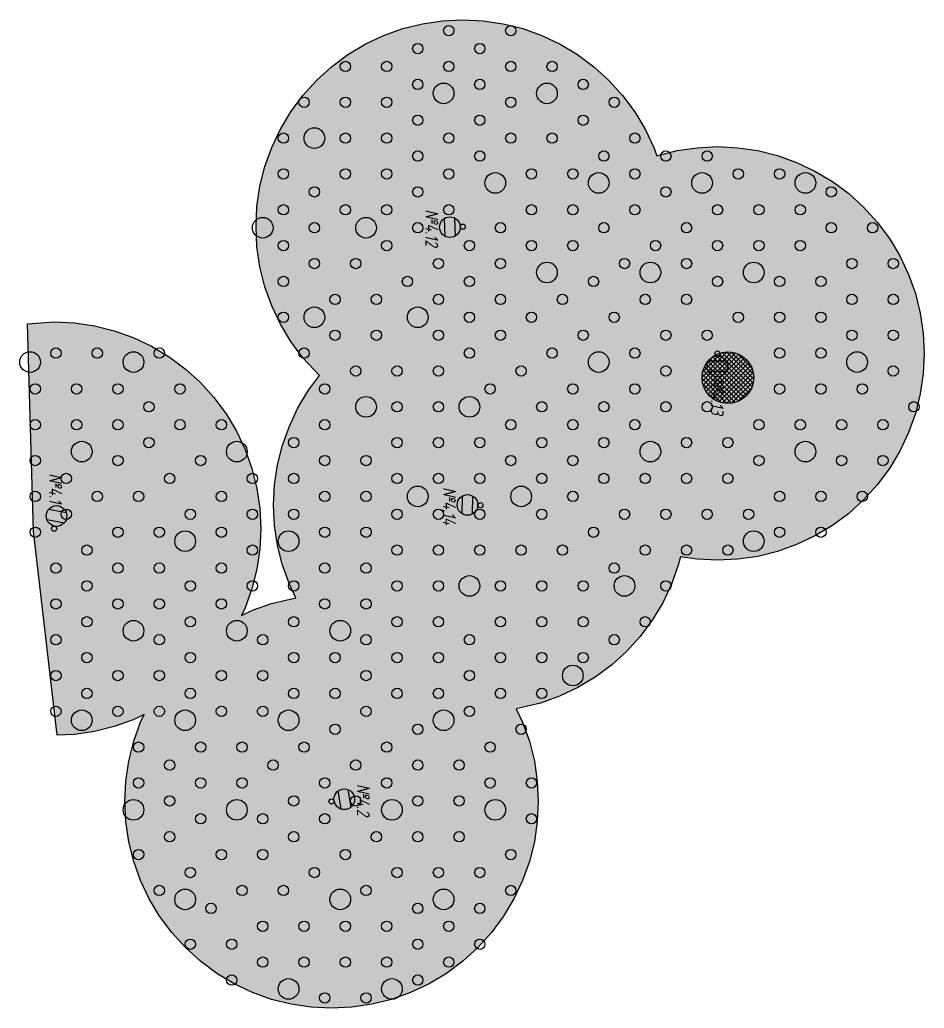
# Model space of a CAD drawing. Extents: x 17765 to 20362, y 13375 to 15893.
# Drawn here: x 17778.5 to 17866, y 14464.8 to 14560.4 of the extents above; entities that cross this region are included whole.
import ezdxf

# ---------------------------------------------------------------- set-up
doc = ezdxf.new("R2010")
doc.units = 0
for name, color, linetype in [('PLANTING_FLOWERBEDS', 6, 'Continuous'), ('PLANTING_LAWN', 82, 'Continuous'), ('PLANTING_SHRUBS', 94, 'Continuous'), ('PLANTING_TREES', 3, 'Continuous'), ('ЭН_ВЫНОСКИ_НОМЕРА_ОПОРЫ', 1, 'CONTINUOUS'), ('ЭН_СУЩ_ОПОРА__ЗАМ__СВЕТ__Н', 5, 'CONTINUOUS'), ('ЭН_СУЩ_ОПОРА_К1_LED', 7, 'CONTINUOUS')]:
    doc.layers.add(name, color=color, linetype=linetype)
doc.styles.get("Standard").update_dxf_attribs({"font": 'isocpeui.ttf', "width": 0.8})

# ---------------------------------------------------------------- blocks, each defined once
blk = doc.blocks.new('*U602')
at = {"layer": 'ЭН_СУЩ_ОПОРА__ЗАМ__СВЕТ__Н'}
for points in [[(0.592, 0.98), (0.886, -0.727)], [(1.578, 1.15), (1.871, -0.557)]]:
    blk.add_lwpolyline(points, dxfattribs=at)
for centre, radius in [((1.232, 0.211), 1), ((0, 0), 0.25)]:
    blk.add_circle(centre, radius, dxfattribs=at)
blk = doc.blocks.new('*U603')
at = {"layer": 'ЭН_СУЩ_ОПОРА__ЗАМ__СВЕТ__Н'}
for points in [[(-0.527, 1.875), (1.175, 1.555)], [(-0.712, 0.892), (0.99, 0.572)]]:
    blk.add_lwpolyline(points, dxfattribs=at)
for centre, radius in [((0.231, 1.224), 1), ((0, 0), 0.25)]:
    blk.add_circle(centre, radius, dxfattribs=at)
blk = doc.blocks.new('*U604')
at = {"layer": 'ЭН_СУЩ_ОПОРА__ЗАМ__СВЕТ__Н'}
for points in [[(-1.768, -0.822), (-1.72, 0.909)], [(-0.768, -0.85), (-0.72, 0.881)]]:
    blk.add_lwpolyline(points, dxfattribs=at)
for centre, radius in [((-1.244, 0.029), 1), ((0, 0), 0.25)]:
    blk.add_circle(centre, radius, dxfattribs=at)
blk = doc.blocks.new('*U605')
at = {"layer": 'ЭН_СУЩ_ОПОРА_К1_LED', "color": 18}
for points in [[(0.862, -0.755), (-0.87, -0.745)], [(0.856, -1.755), (-0.876, -1.745)]]:
    blk.add_lwpolyline(points, dxfattribs=at)
for centre, radius in [((0, 0), 0.25), ((-0.007, -1.25), 1)]:
    blk.add_circle(centre, radius, dxfattribs=at)
blk = doc.blocks.new('*U606')
at = {"layer": 'ЭН_СУЩ_ОПОРА__ЗАМ__СВЕТ__Н'}
for points in [[(-1.709, -0.939), (-1.777, 0.792)], [(-0.71, -0.9), (-0.777, 0.831)]]:
    blk.add_lwpolyline(points, dxfattribs=at)
for centre, radius in [((-1.243, -0.054), 1), ((0, 0), 0.25)]:
    blk.add_circle(centre, radius, dxfattribs=at)

msp = doc.modelspace()

# ---------------------------------------------------------------- hatches: boundary and pattern name
at = {"layer": 'PLANTING_FLOWERBEDS'}
h = msp.add_hatch(dxfattribs=at)
h.set_pattern_fill('ANSI37', color=6, scale=0.1)
edge = h.paths.add_edge_path()
edge.add_arc((17847.015, 14525.803), 2.5, 0, 360)
at = {"layer": 'PLANTING_LAWN'}
h = msp.add_hatch(dxfattribs=at)
h.set_pattern_fill('GRASS', color=82, scale=0.05)
h.paths.add_polyline_path([(17802.87, 14503.97), (17805.21, 14504.51), (17804.6, 14505.82), (17803.93, 14507.66), (17803.46, 14509.57), (17803.17, 14511.51), (17803.07, 14513.47), (17803.17, 14515.43), (17803.46, 14517.37), (17803.93, 14519.27), (17804.6, 14521.12), (17805.43, 14522.9), (17806.44, 14524.58), (17807.51, 14526.01), (17805.91, 14527.72), (17804.74, 14529.3), (17803.73, 14530.98), (17802.89, 14532.75), (17802.23, 14534.6), (17801.75, 14536.51), (17801.46, 14538.45), (17801.37, 14540.41), (17801.46, 14542.37), (17801.75, 14544.31), (17802.23, 14546.21), (17802.89, 14548.06), (17803.73, 14549.84), (17804.74, 14551.52), (17805.91, 14553.1), (17807.22, 14554.55), (17808.68, 14555.87), (17810.26, 14557.04), (17811.94, 14558.05), (17813.71, 14558.89), (17815.56, 14559.55), (17817.47, 14560.02), (17819.41, 14560.31), (17821.37, 14560.41), (17823.33, 14560.31), (17825.27, 14560.02), (17827.17, 14559.55), (17829.02, 14558.89), (17830.79, 14558.05), (17832.48, 14557.04), (17834.05, 14555.87), (17835.51, 14554.55), (17836.83, 14553.1), (17838, 14551.52), (17839.01, 14549.84), (17839.84, 14548.06), (17840.13, 14547.25), (17842.11, 14547.76), (17844.05, 14548.04), (17846.01, 14548.14), (17847.97, 14548.04), (17849.91, 14547.76), (17851.82, 14547.28), (17853.66, 14546.62), (17855.44, 14545.78), (17857.12, 14544.77), (17858.7, 14543.6), (17860.15, 14542.28), (17861.47, 14540.83), (17862.64, 14539.25), (17863.65, 14537.57), (17864.49, 14535.79), (17865.15, 14533.95), (17865.63, 14532.04), (17865.91, 14530.1), (17866.01, 14528.14), (17865.91, 14526.18), (17865.63, 14524.24), (17865.15, 14522.33), (17864.49, 14520.49), (17863.65, 14518.71), (17862.64, 14517.03), (17861.47, 14515.45), (17860.15, 14514), (17858.7, 14512.68), (17857.12, 14511.51), (17855.44, 14510.5), (17853.66, 14509.66), (17851.82, 14509), (17849.91, 14508.52), (17847.97, 14508.24), (17846.01, 14508.14), (17844.05, 14508.24), (17842.42, 14508.48), (17842.21, 14507.66), (17841.55, 14505.82), (17840.71, 14504.04), (17839.7, 14502.36), (17838.53, 14500.78), (17837.22, 14499.33), (17835.76, 14498.01), (17834.18, 14496.84), (17832.5, 14495.83), (17830.73, 14494.99), (17828.88, 14494.33), (17826.54, 14493.79), (17827.16, 14492.48), (17827.82, 14490.64), (17828.3, 14488.73), (17828.58, 14486.79), (17828.68, 14484.83), (17828.58, 14482.87), (17828.3, 14480.93), (17827.82, 14479.02), (17827.16, 14477.18), (17826.32, 14475.4), (17825.31, 14473.72), (17824.14, 14472.14), (17822.82, 14470.69), (17821.37, 14469.37), (17819.79, 14468.2), (17818.11, 14467.19), (17816.33, 14466.35), (17814.49, 14465.69), (17812.58, 14465.21), (17810.64, 14464.93), (17808.68, 14464.83), (17806.72, 14464.93), (17804.78, 14465.21), (17802.87, 14465.69), (17801.03, 14466.35), (17799.25, 14467.19), (17797.57, 14468.2), (17795.99, 14469.37), (17794.54, 14470.69), (17793.22, 14472.14), (17792.05, 14473.72), (17791.04, 14475.4), (17790.2, 14477.18), (17789.54, 14479.02), (17789.06, 14480.93), (17788.78, 14482.87), (17788.68, 14484.83), (17788.78, 14486.79), (17789.06, 14488.73), (17789.54, 14490.64), (17790.2, 14492.48), (17790.55, 14493.22), (17789.5, 14492.72), (17787.65, 14492.06), (17785.75, 14491.59), (17783.8, 14491.3), (17782.14, 14491.22), (17779.86, 14510.97), (17779.28, 14531.02), (17781.84, 14531.2), (17783.8, 14531.11), (17785.75, 14530.82), (17787.65, 14530.34), (17789.5, 14529.68), (17791.27, 14528.84), (17792.96, 14527.83), (17794.53, 14526.66), (17795.99, 14525.34), (17797.3, 14523.89), (17798.47, 14522.31), (17799.48, 14520.63), (17800.32, 14518.86), (17800.98, 14517.01), (17801.46, 14515.1), (17801.75, 14513.16), (17801.84, 14511.2), (17801.75, 14509.24), (17801.46, 14507.3), (17800.98, 14505.4), (17800.32, 14503.55), (17799.97, 14502.81), (17801.03, 14503.31)])

# ---------------------------------------------------------------- linework, layer by layer
at = {"layer": 'PLANTING_FLOWERBEDS', "color": 6}
msp.add_circle((17847.015, 14525.803), 2.5, dxfattribs=at)
at = {"layer": 'PLANTING_LAWN', "color": 82}
msp.add_lwpolyline([(17802.87, 14503.97), (17805.21, 14504.51), (17804.6, 14505.82), (17803.93, 14507.66), (17803.46, 14509.57), (17803.17, 14511.51), (17803.07, 14513.47), (17803.17, 14515.43), (17803.46, 14517.37), (17803.93, 14519.27), (17804.6, 14521.12), (17805.43, 14522.9), (17806.44, 14524.58), (17807.51, 14526.01), (17805.91, 14527.72), (17804.74, 14529.3), (17803.73, 14530.98), (17802.89, 14532.75), (17802.23, 14534.6), (17801.75, 14536.51), (17801.46, 14538.45), (17801.37, 14540.41), (17801.46, 14542.37), (17801.75, 14544.31), (17802.23, 14546.21), (17802.89, 14548.06), (17803.73, 14549.84), (17804.74, 14551.52), (17805.91, 14553.1), (17807.22, 14554.55), (17808.68, 14555.87), (17810.26, 14557.04), (17811.94, 14558.05), (17813.71, 14558.89), (17815.56, 14559.55), (17817.47, 14560.02), (17819.41, 14560.31), (17821.37, 14560.41), (17823.33, 14560.31), (17825.27, 14560.02), (17827.17, 14559.55), (17829.02, 14558.89), (17830.79, 14558.05), (17832.48, 14557.04), (17834.05, 14555.87), (17835.51, 14554.55), (17836.83, 14553.1), (17838, 14551.52), (17839.01, 14549.84), (17839.84, 14548.06), (17840.13, 14547.25), (17842.11, 14547.76), (17844.05, 14548.04), (17846.01, 14548.14), (17847.97, 14548.04), (17849.91, 14547.76), (17851.82, 14547.28), (17853.66, 14546.62), (17855.44, 14545.78), (17857.12, 14544.77), (17858.7, 14543.6), (17860.15, 14542.28), (17861.47, 14540.83), (17862.64, 14539.25), (17863.65, 14537.57), (17864.49, 14535.79), (17865.15, 14533.95), (17865.63, 14532.04), (17865.91, 14530.1), (17866.01, 14528.14), (17865.91, 14526.18), (17865.63, 14524.24), (17865.15, 14522.33), (17864.49, 14520.49), (17863.65, 14518.71), (17862.64, 14517.03), (17861.47, 14515.45), (17860.15, 14514), (17858.7, 14512.68), (17857.12, 14511.51), (17855.44, 14510.5), (17853.66, 14509.66), (17851.82, 14509), (17849.91, 14508.52), (17847.97, 14508.24), (17846.01, 14508.14), (17844.05, 14508.24), (17842.42, 14508.48), (17842.21, 14507.66), (17841.55, 14505.82), (17840.71, 14504.04), (17839.7, 14502.36), (17838.53, 14500.78), (17837.22, 14499.33), (17835.76, 14498.01), (17834.18, 14496.84), (17832.5, 14495.83), (17830.73, 14494.99), (17828.88, 14494.33), (17826.54, 14493.79), (17827.16, 14492.48), (17827.82, 14490.64), (17828.3, 14488.73), (17828.58, 14486.79), (17828.68, 14484.83), (17828.58, 14482.87), (17828.3, 14480.93), (17827.82, 14479.02), (17827.16, 14477.18), (17826.32, 14475.4), (17825.31, 14473.72), (17824.14, 14472.14), (17822.82, 14470.69), (17821.37, 14469.37), (17819.79, 14468.2), (17818.11, 14467.19), (17816.33, 14466.35), (17814.49, 14465.69), (17812.58, 14465.21), (17810.64, 14464.93), (17808.68, 14464.83), (17806.72, 14464.93), (17804.78, 14465.21), (17802.87, 14465.69), (17801.03, 14466.35), (17799.25, 14467.19), (17797.57, 14468.2), (17795.99, 14469.37), (17794.54, 14470.69), (17793.22, 14472.14), (17792.05, 14473.72), (17791.04, 14475.4), (17790.2, 14477.18), (17789.54, 14479.02), (17789.06, 14480.93), (17788.78, 14482.87), (17788.68, 14484.83), (17788.78, 14486.79), (17789.06, 14488.73), (17789.54, 14490.64), (17790.2, 14492.48), (17790.55, 14493.22), (17789.5, 14492.72), (17787.65, 14492.06), (17785.75, 14491.59), (17783.8, 14491.3), (17782.14, 14491.22), (17779.86, 14510.97), (17779.28, 14531.02), (17781.84, 14531.2), (17783.8, 14531.11), (17785.75, 14530.82), (17787.65, 14530.34), (17789.5, 14529.68), (17791.27, 14528.84), (17792.96, 14527.83), (17794.53, 14526.66), (17795.99, 14525.34), (17797.3, 14523.89), (17798.47, 14522.31), (17799.48, 14520.63), (17800.32, 14518.86), (17800.98, 14517.01), (17801.46, 14515.1), (17801.75, 14513.16), (17801.84, 14511.2), (17801.75, 14509.24), (17801.46, 14507.3), (17800.98, 14505.4), (17800.32, 14503.55), (17799.97, 14502.81), (17801.03, 14503.31)], close=True, dxfattribs=at)
at = {"layer": 'PLANTING_SHRUBS'}
for centre in [(17820.018, 14559.357), (17826.018, 14559.357), (17817.018, 14557.625), (17823.018, 14557.625), (17810.018, 14555.893), (17814.018, 14555.893), (17820.018, 14555.893), (17826.018, 14555.893), (17830.018, 14555.893), (17817.018, 14554.161), (17823.018, 14554.161), (17833.018, 14554.161), (17806.018, 14552.429), (17810.018, 14552.429), (17814.018, 14552.429), (17826.018, 14552.429), (17836.018, 14552.429), (17817.018, 14550.697), (17823.018, 14550.697), (17833.018, 14550.697), (17804.018, 14548.965), (17810.018, 14548.965), (17814.018, 14548.965), (17820.018, 14548.965), (17826.018, 14548.965), (17830.018, 14548.965), (17838.018, 14548.965), (17817.018, 14547.233), (17823.018, 14547.233), (17835.018, 14547.233), (17841.018, 14547.233), (17845.018, 14547.233), (17804.018, 14545.5), (17810.018, 14545.5), (17814.018, 14545.5), (17820.018, 14545.5), (17828.018, 14545.5), (17832.018, 14545.5), (17838.018, 14545.5), (17848.018, 14545.5), (17852.018, 14545.5), (17807.018, 14543.768), (17817.018, 14543.768), (17841.018, 14543.768), (17857.018, 14543.768), (17804.018, 14542.036), (17810.018, 14542.036), (17814.018, 14542.036), (17820.018, 14542.036), (17828.018, 14542.036), (17832.018, 14542.036), (17838.018, 14542.036), (17846.018, 14542.036), (17850.018, 14542.036), (17854.018, 14542.036), (17807.018, 14540.304), (17817.018, 14540.304), (17825.018, 14540.304), (17835.018, 14540.304), (17843.018, 14540.304), (17857.018, 14540.304), (17861.018, 14540.304), (17804.018, 14538.572), (17814.018, 14538.572), (17822.018, 14538.572), (17828.018, 14538.572), (17832.018, 14538.572), (17840.018, 14538.572), (17846.018, 14538.572), (17850.018, 14538.572), (17854.018, 14538.572), (17807.018, 14536.84), (17811.018, 14536.84), (17819.018, 14536.84), (17825.018, 14536.84), (17837.018, 14536.84), (17843.018, 14536.84), (17859.018, 14536.84), (17863.018, 14536.84), (17804.018, 14535.108), (17816.018, 14535.108), (17822.018, 14535.108), (17834.018, 14535.108), (17846.018, 14535.108), (17852.018, 14535.108), (17856.018, 14535.108), (17809.018, 14533.376), (17813.018, 14533.376), (17819.018, 14533.376), (17825.018, 14533.376), (17831.018, 14533.376), (17839.018, 14533.376), (17843.018, 14533.376), (17859.018, 14533.376), (17863.018, 14533.376), (17804.018, 14531.644), (17822.018, 14531.644), (17828.018, 14531.644), (17836.018, 14531.644), (17848.018, 14531.644), (17852.018, 14531.644), (17856.018, 14531.644), (17809.018, 14529.912), (17813.018, 14529.912), (17819.018, 14529.912), (17825.018, 14529.912), (17833.018, 14529.912), (17841.018, 14529.912), (17845.018, 14529.912), (17859.018, 14529.912), (17863.018, 14529.912), (17782.018, 14528.18), (17786.018, 14528.18), (17792.018, 14528.18), (17806.018, 14528.18), (17822.018, 14528.18), (17830.018, 14528.18), (17838.018, 14528.18), (17852.018, 14528.18), (17856.018, 14528.18), (17811.018, 14526.448), (17815.018, 14526.448), (17819.018, 14526.448), (17827.018, 14526.448), (17841.018, 14526.448), (17863.018, 14526.448), (17780.018, 14524.716), (17784.018, 14524.716), (17788.018, 14524.716), (17794.018, 14524.716), (17808.018, 14524.716), (17824.018, 14524.716), (17832.018, 14524.716), (17838.018, 14524.716), (17852.018, 14524.716), (17856.018, 14524.716), (17860.018, 14524.716), (17791.018, 14522.984), (17815.018, 14522.984), (17819.018, 14522.984), (17829.018, 14522.984), (17835.018, 14522.984), (17841.018, 14522.984), (17845.018, 14522.984), (17865.018, 14522.984), (17780.018, 14521.252), (17784.018, 14521.252), (17788.018, 14521.252), (17794.018, 14521.252), (17798.018, 14521.252), (17808.018, 14521.252), (17826.018, 14521.252), (17832.018, 14521.252), (17838.018, 14521.252), (17850.018, 14521.252), (17854.018, 14521.252), (17858.018, 14521.252), (17862.018, 14521.252), (17791.018, 14519.52), (17805.018, 14519.52), (17815.018, 14519.52), (17819.018, 14519.52), (17823.018, 14519.52), (17829.018, 14519.52), (17835.018, 14519.52), (17843.018, 14519.52), (17847.018, 14519.52), (17780.018, 14517.788), (17788.018, 14517.788), (17796.018, 14517.788), (17808.018, 14517.788), (17812.018, 14517.788), (17826.018, 14517.788), (17832.018, 14517.788), (17850.018, 14517.788), (17858.018, 14517.788), (17862.018, 14517.788), (17783.018, 14516.056), (17793.018, 14516.056), (17801.018, 14516.056), (17805.018, 14516.056), (17815.018, 14516.056), (17819.018, 14516.056), (17823.018, 14516.056), (17829.018, 14516.056), (17835.018, 14516.056), (17839.018, 14516.056), (17843.018, 14516.056), (17847.018, 14516.056), (17780.018, 14514.324), (17786.018, 14514.324), (17790.018, 14514.324), (17798.018, 14514.324), (17808.018, 14514.324), (17812.018, 14514.324), (17832.018, 14514.324), (17852.018, 14514.324), (17856.018, 14514.324), (17860.018, 14514.324), (17783.018, 14512.591), (17795.018, 14512.591), (17801.018, 14512.591), (17805.018, 14512.591), (17815.018, 14512.591), (17819.018, 14512.591), (17823.018, 14512.591), (17829.018, 14512.591), (17837.018, 14512.591), (17841.018, 14512.591), (17845.018, 14512.591), (17849.018, 14512.591), (17780.018, 14510.859), (17788.018, 14510.859), (17792.018, 14510.859), (17798.018, 14510.859), (17808.018, 14510.859), (17812.018, 14510.859), (17834.018, 14510.859), (17852.018, 14510.859), (17856.018, 14510.859), (17785.018, 14509.127), (17801.018, 14509.127), (17815.018, 14509.127), (17819.018, 14509.127), (17823.018, 14509.127), (17827.018, 14509.127), (17831.018, 14509.127), (17839.018, 14509.127), (17843.018, 14509.127), (17847.018, 14509.127), (17782.018, 14507.395), (17788.018, 14507.395), (17792.018, 14507.395), (17798.018, 14507.395), (17808.018, 14507.395), (17812.018, 14507.395), (17836.018, 14507.395), (17785.018, 14505.663), (17795.018, 14505.663), (17801.018, 14505.663), (17805.018, 14505.663), (17815.018, 14505.663), (17819.018, 14505.663), (17825.018, 14505.663), (17829.018, 14505.663), (17833.018, 14505.663), (17841.018, 14505.663), (17782.018, 14503.931), (17788.018, 14503.931), (17792.018, 14503.931), (17798.018, 14503.931), (17808.018, 14503.931), (17812.018, 14503.931), (17785.018, 14502.199), (17795.018, 14502.199), (17805.018, 14502.199), (17815.018, 14502.199), (17819.018, 14502.199), (17825.018, 14502.199), (17829.018, 14502.199), (17833.018, 14502.199), (17839.018, 14502.199), (17782.018, 14500.467), (17792.018, 14500.467), (17802.018, 14500.467), (17812.018, 14500.467), (17822.018, 14500.467), (17836.018, 14500.467), (17785.018, 14498.735), (17795.018, 14498.735), (17805.018, 14498.735), (17809.018, 14498.735), (17815.018, 14498.735), (17819.018, 14498.735), (17825.018, 14498.735), (17829.018, 14498.735), (17833.018, 14498.735), (17782.018, 14497.003), (17788.018, 14497.003), (17792.018, 14497.003), (17798.018, 14497.003), (17802.018, 14497.003), (17812.018, 14497.003), (17822.018, 14497.003), (17785.018, 14495.271), (17795.018, 14495.271), (17805.018, 14495.271), (17809.018, 14495.271), (17815.018, 14495.271), (17819.018, 14495.271), (17825.018, 14495.271), (17829.018, 14495.271), (17782.018, 14493.539), (17788.018, 14493.539), (17792.018, 14493.539), (17798.018, 14493.539), (17802.018, 14493.539), (17812.018, 14493.539), (17822.018, 14493.539), (17809.018, 14491.807), (17817.018, 14491.807), (17827.018, 14491.807), (17790.018, 14490.075), (17796.018, 14490.075), (17800.018, 14490.075), (17806.018, 14490.075), (17814.018, 14490.075), (17824.018, 14490.075), (17793.018, 14488.343), (17803.018, 14488.343), (17811.018, 14488.343), (17817.018, 14488.343), (17821.018, 14488.343), (17790.018, 14486.611), (17796.018, 14486.611), (17800.018, 14486.611), (17808.018, 14486.611), (17814.018, 14486.611), (17824.018, 14486.611), (17828.018, 14486.611), (17793.018, 14484.879), (17805.018, 14484.879), (17811.018, 14484.879), (17817.018, 14484.879), (17821.018, 14484.879), (17796.018, 14483.147), (17802.018, 14483.147), (17808.018, 14483.147), (17828.018, 14483.147), (17793.018, 14481.415), (17805.018, 14481.415), (17813.018, 14481.415), (17817.018, 14481.415), (17821.018, 14481.415), (17790.018, 14479.683), (17798.018, 14479.683), (17802.018, 14479.683), (17810.018, 14479.683), (17826.018, 14479.683), (17795.018, 14477.95), (17807.018, 14477.95), (17815.018, 14477.95), (17819.018, 14477.95), (17823.018, 14477.95), (17792.018, 14476.218), (17800.018, 14476.218), (17804.018, 14476.218), (17812.018, 14476.218), (17826.018, 14476.218), (17797.018, 14474.486), (17817.018, 14474.486), (17823.018, 14474.486), (17802.018, 14472.754), (17806.018, 14472.754), (17810.018, 14472.754), (17814.018, 14472.754), (17820.018, 14472.754), (17795.018, 14471.022), (17799.018, 14471.022), (17817.018, 14471.022), (17823.018, 14471.022), (17802.018, 14469.29), (17806.018, 14469.29), (17810.018, 14469.29), (17814.018, 14469.29), (17820.018, 14469.29), (17799.018, 14467.558), (17817.018, 14467.558), (17808.018, 14465.826), (17812.018, 14465.826)]:
    msp.add_circle(centre, 0.5, dxfattribs=at)
at = {"layer": 'PLANTING_TREES'}
for centre in [(17819.518, 14553.295), (17829.518, 14553.295), (17807.018, 14548.965), (17824.518, 14544.634), (17834.518, 14544.634), (17844.518, 14544.634), (17854.518, 14544.634), (17802.018, 14540.304), (17812.018, 14540.304), (17829.518, 14535.974), (17839.518, 14535.974), (17849.518, 14535.974), (17807.018, 14531.644), (17817.018, 14531.644), (17779.518, 14527.314), (17789.518, 14527.314), (17834.518, 14527.314), (17859.518, 14527.314), (17812.018, 14522.984), (17822.018, 14522.984), (17784.518, 14518.654), (17799.518, 14518.654), (17839.518, 14518.654), (17854.518, 14518.654), (17817.018, 14514.324), (17827.018, 14514.324), (17794.518, 14509.993), (17804.518, 14509.993), (17849.518, 14509.993), (17822.018, 14505.663), (17837.018, 14505.663), (17789.518, 14501.333), (17799.518, 14501.333), (17809.518, 14501.333), (17832.018, 14497.003), (17784.518, 14492.673), (17794.518, 14492.673), (17804.518, 14492.673), (17819.518, 14492.673), (17789.518, 14484.013), (17799.518, 14484.013), (17814.518, 14484.013), (17824.518, 14484.013), (17794.518, 14475.352), (17809.518, 14475.352), (17819.518, 14475.352), (17804.518, 14466.692), (17814.518, 14466.692)]:
    msp.add_circle(centre, 1, dxfattribs=at)

# ---------------------------------------------------------------- block references
at = {"layer": 'ЭН_СУЩ_ОПОРА__ЗАМ__СВЕТ__Н'}
for name, p in [('*U606', (17821.367, 14540.408)), ('*U604', (17823.073, 14513.469)), ('*U603', (17781.844, 14511.202)), ('*U602', (17808.68, 14484.83))]:
    msp.add_blockref(name, p, dxfattribs=at)
at = {"layer": 'ЭН_СУЩ_ОПОРА_К1_LED'}
msp.add_blockref('*U605', (17846.01, 14528.14), dxfattribs=at)

# ---------------------------------------------------------------- texts
at = {"layer": 'ЭН_ВЫНОСКИ_НОМЕРА_ОПОРЫ', "color": 1, "char_height": 1.25, "attachment_point": 1, "rotation": 269.88316}
for s, insert in [('{\\C5;\\c16711680;№4.12}', (17819.004, 14542.067)), ('{\\C256;\\c0;№4.13}', (17846.611, 14525.806)), ('{\\C5;\\c16711680;№4.1}', (17782.619, 14516.549)), ('{\\C5;\\c16711680;№4.14}', (17820.709, 14515.211)), ('{\\C5;\\c16711680;№4.2}', (17812.383, 14486.512))]:
    msp.add_mtext_dynamic_manual_height_columns(s, width=2.90548, gutter_width=12.5, heights=[-1.25], dxfattribs=dict(at, insert=insert))

doc.saveas('drawing.dxf')
